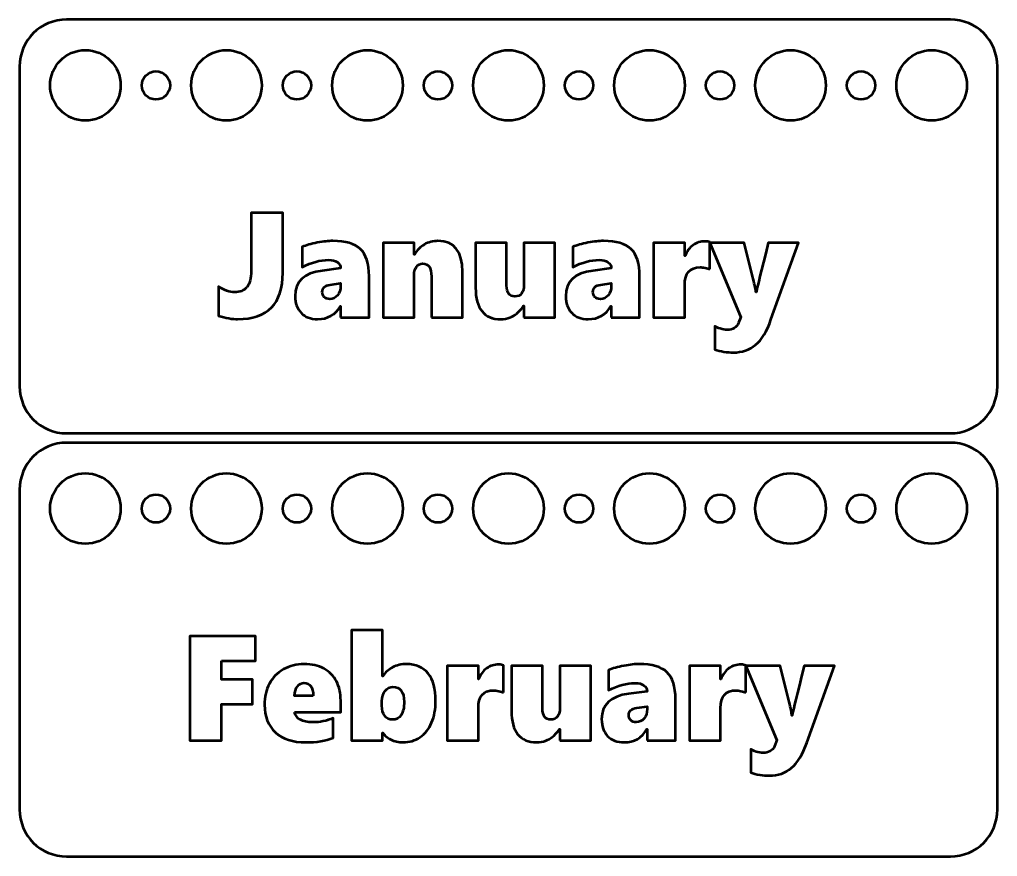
# Model space of a CAD drawing. Header units: centimetres. Extents: x -15.7 to 15.7, y -8.9 to 8.9.
# Drawn here: x -15.7 to -5.3, y 0.05 to 8.95 of the extents above; entities that cross this region are included whole.
import ezdxf

# ---------------------------------------------------------------- set-up
doc = ezdxf.new("R2010")
doc.units = ezdxf.units.CM
doc.header["$MEASUREMENT"] = 0
doc.layers.add('Layer 1', color=7, linetype='Continuous')

msp = doc.modelspace()

# ---------------------------------------------------------------- linework, layer by layer
at = {"layer": 'Layer 1', "lineweight": 53}
for centre, major_axis in [((-14.99999, 8.24999), (0, 0.37501)), ((-13.49999, 8.24999), (0, 0.37501)), ((-11.99999, 8.24999), (0, 0.37501)), ((-10.49999, 8.24999), (0, 0.37501)), ((-8.99999, 8.24999), (0, 0.37501)), ((-7.49999, 8.24999), (0, 0.37501)), ((-5.99999, 8.24999), (0, 0.37501)), ((-14.25, 8.25), (0, 0.15)), ((-12.75, 8.25), (0, 0.15)), ((-11.25, 8.25), (0, 0.15)), ((-9.75, 8.25), (0, 0.15)), ((-8.25, 8.25), (0, 0.15)), ((-6.75, 8.25), (0, 0.15)), ((-14.99999, 3.74999), (0, 0.37501)), ((-13.49999, 3.74999), (0, 0.37501)), ((-11.99999, 3.74999), (0, 0.37501)), ((-10.49999, 3.74999), (0, 0.37501)), ((-8.99999, 3.74999), (0, 0.37501)), ((-7.49999, 3.74999), (0, 0.37501)), ((-5.99999, 3.74999), (0, 0.37501)), ((-14.25, 3.75), (0, 0.15)), ((-12.75, 3.75), (0, 0.15)), ((-11.25, 3.75), (0, 0.15)), ((-9.75, 3.75), (0, 0.15)), ((-8.25, 3.75), (0, 0.15)), ((-6.75, 3.75), (0, 0.15))]:
    msp.add_ellipse(centre, major_axis=major_axis, ratio=1, dxfattribs=at)
for points in [[(-15.7, 5.05), (-15.7, 5.05), (-15.7, 8.45), (-15.7, 8.45), (-15.7, 8.45), (-15.7, 8.72614), (-15.47614, 8.95), (-15.2, 8.95), (-15.2, 8.95), (-15.2, 8.95), (-5.8, 8.95), (-5.8, 8.95), (-5.8, 8.95), (-5.52386, 8.95), (-5.3, 8.72614), (-5.3, 8.45), (-5.3, 8.45), (-5.3, 8.45), (-5.3, 5.05), (-5.3, 5.05), (-5.3, 5.05), (-5.3, 4.77386), (-5.52386, 4.55), (-5.8, 4.55), (-5.8, 4.55), (-5.8, 4.55), (-15.2, 4.55), (-15.2, 4.55), (-15.2, 4.55), (-15.47614, 4.55), (-15.7, 4.77386), (-15.7, 5.05)], [(-15.7, 0.55), (-15.7, 0.55), (-15.7, 3.95), (-15.7, 3.95), (-15.7, 3.95), (-15.7, 4.22614), (-15.47614, 4.45), (-15.2, 4.45), (-15.2, 4.45), (-15.2, 4.45), (-5.8, 4.45), (-5.8, 4.45), (-5.8, 4.45), (-5.52386, 4.45), (-5.3, 4.22614), (-5.3, 3.95), (-5.3, 3.95), (-5.3, 3.95), (-5.3, 0.55), (-5.3, 0.55), (-5.3, 0.55), (-5.3, 0.27386), (-5.52386, 0.05), (-5.8, 0.05), (-5.8, 0.05), (-5.8, 0.05), (-15.2, 0.05), (-15.2, 0.05), (-15.2, 0.05), (-15.47614, 0.05), (-15.7, 0.27386), (-15.7, 0.55)]]:
    msp.add_open_spline(points, degree=3, knots=[0, 0, 0, 0, 0.11111111, 0.11111111, 0.11111111, 0.11111111, 0.22222222, 0.22222222, 0.22222222, 0.22222222, 0.33333333, 0.33333333, 0.33333333, 0.33333333, 0.44444444, 0.44444444, 0.44444444, 0.44444444, 0.55555556, 0.55555556, 0.55555556, 0.55555556, 0.66666667, 0.66666667, 0.66666667, 0.66666667, 0.77777778, 0.77777778, 0.77777778, 0.77777778, 1, 1, 1, 1], dxfattribs=at)
at = {"layer": 'Layer 1', "color": 5, "lineweight": 53}
for points, knots in [([(-12.90137, 6.25709), (-12.90137, 5.92821), (-13.06118, 5.76364), (-13.38106, 5.76364), (-13.38106, 5.76364), (-13.40673, 5.76364), (-13.43795, 5.76681), (-13.47393, 5.7729), (-13.47393, 5.7729), (-13.51018, 5.77925), (-13.54669, 5.78851), (-13.584, 5.80068), (-13.584, 5.80068), (-13.584, 5.80068), (-13.584, 6.10972), (-13.584, 6.10972), (-13.584, 6.10972), (-13.55754, 6.09172), (-13.52817, 6.07717), (-13.49589, 6.06606), (-13.49589, 6.06606), (-13.46361, 6.05495), (-13.43689, 6.04939), (-13.41572, 6.04939), (-13.41572, 6.04939), (-13.35566, 6.04939), (-13.31069, 6.06791), (-13.28105, 6.10469), (-13.28105, 6.10469), (-13.25115, 6.14173), (-13.23634, 6.19888), (-13.23634, 6.2764), (-13.23634, 6.2764), (-13.23634, 6.2764), (-13.23634, 6.89394), (-13.23634, 6.89394), (-13.23634, 6.89394), (-13.23634, 6.89394), (-12.90137, 6.89394), (-12.90137, 6.89394), (-12.90137, 6.89394), (-12.90137, 6.89394), (-12.90137, 6.25709), (-12.90137, 6.25709)], [0, 0, 0, 0, 0.08333333, 0.08333333, 0.08333333, 0.08333333, 0.16666667, 0.16666667, 0.16666667, 0.16666667, 0.25, 0.25, 0.25, 0.25, 0.33333333, 0.33333333, 0.33333333, 0.33333333, 0.41666667, 0.41666667, 0.41666667, 0.41666667, 0.5, 0.5, 0.5, 0.5, 0.58333333, 0.58333333, 0.58333333, 0.58333333, 0.66666667, 0.66666667, 0.66666667, 0.66666667, 0.75, 0.75, 0.75, 0.75, 0.83333333, 0.83333333, 0.83333333, 0.83333333, 1, 1, 1, 1]), ([(-12.28516, 5.78269), (-12.28516, 5.78269), (-12.28516, 5.90334), (-12.28516, 5.90334), (-12.28516, 5.90334), (-12.28516, 5.90334), (-12.28833, 5.90334), (-12.28833, 5.90334), (-12.28833, 5.90334), (-12.34098, 5.81021), (-12.42142, 5.76364), (-12.5299, 5.76364), (-12.5299, 5.76364), (-12.60477, 5.76364), (-12.66351, 5.78587), (-12.70584, 5.83032), (-12.70584, 5.83032), (-12.74818, 5.87477), (-12.76934, 5.93403), (-12.76934, 6.00838), (-12.76934, 6.00838), (-12.76934, 6.16422), (-12.67357, 6.25471), (-12.48201, 6.27931), (-12.48201, 6.27931), (-12.48201, 6.27931), (-12.28516, 6.30498), (-12.28516, 6.30498), (-12.28516, 6.30498), (-12.28516, 6.33091), (-12.2968, 6.35234), (-12.32008, 6.36901), (-12.32008, 6.36901), (-12.3431, 6.38568), (-12.37432, 6.39388), (-12.41374, 6.39388), (-12.41374, 6.39388), (-12.50238, 6.39388), (-12.59604, 6.36848), (-12.69473, 6.31768), (-12.69473, 6.31768), (-12.69473, 6.31768), (-12.69473, 6.53199), (-12.69473, 6.53199), (-12.69473, 6.53199), (-12.65187, 6.55051), (-12.59816, 6.56586), (-12.5336, 6.57776), (-12.5336, 6.57776), (-12.46904, 6.58967), (-12.41374, 6.59549), (-12.36771, 6.59549), (-12.36771, 6.59549), (-12.23303, 6.59549), (-12.13514, 6.56665), (-12.07455, 6.50897), (-12.07455, 6.50897), (-12.01396, 6.45156), (-11.98353, 6.35525), (-11.98353, 6.22058), (-11.98353, 6.22058), (-11.98353, 6.22058), (-11.98353, 5.78269), (-11.98353, 5.78269), (-11.98353, 5.78269), (-11.98353, 5.78269), (-12.28516, 5.78269), (-12.28516, 5.78269)], [0, 0, 0, 0, 0.05555556, 0.05555556, 0.05555556, 0.05555556, 0.11111111, 0.11111111, 0.11111111, 0.11111111, 0.16666667, 0.16666667, 0.16666667, 0.16666667, 0.22222222, 0.22222222, 0.22222222, 0.22222222, 0.27777778, 0.27777778, 0.27777778, 0.27777778, 0.33333333, 0.33333333, 0.33333333, 0.33333333, 0.38888889, 0.38888889, 0.38888889, 0.38888889, 0.44444444, 0.44444444, 0.44444444, 0.44444444, 0.5, 0.5, 0.5, 0.5, 0.55555556, 0.55555556, 0.55555556, 0.55555556, 0.61111111, 0.61111111, 0.61111111, 0.61111111, 0.66666667, 0.66666667, 0.66666667, 0.66666667, 0.72222222, 0.72222222, 0.72222222, 0.72222222, 0.77777778, 0.77777778, 0.77777778, 0.77777778, 0.83333333, 0.83333333, 0.83333333, 0.83333333, 0.88888889, 0.88888889, 0.88888889, 0.88888889, 1, 1, 1, 1]), ([(-11.31995, 5.78269), (-11.31995, 5.78269), (-11.31995, 6.21608), (-11.31995, 6.21608), (-11.31995, 6.21608), (-11.31995, 6.26529), (-11.32736, 6.30048), (-11.34192, 6.32191), (-11.34192, 6.32191), (-11.35673, 6.34334), (-11.38054, 6.35419), (-11.41362, 6.35419), (-11.41362, 6.35419), (-11.44193, 6.35419), (-11.46415, 6.34308), (-11.48003, 6.32085), (-11.48003, 6.32085), (-11.49617, 6.29863), (-11.5041, 6.27005), (-11.5041, 6.23566), (-11.5041, 6.23566), (-11.5041, 6.23566), (-11.5041, 5.78269), (-11.5041, 5.78269), (-11.5041, 5.78269), (-11.5041, 5.78269), (-11.8343, 5.78269), (-11.8343, 5.78269), (-11.8343, 5.78269), (-11.8343, 5.78269), (-11.8343, 6.57644), (-11.8343, 6.57644), (-11.8343, 6.57644), (-11.8343, 6.57644), (-11.5041, 6.57644), (-11.5041, 6.57644), (-11.5041, 6.57644), (-11.5041, 6.57644), (-11.5041, 6.45262), (-11.5041, 6.45262), (-11.5041, 6.45262), (-11.5041, 6.45262), (-11.50093, 6.45262), (-11.50093, 6.45262), (-11.50093, 6.45262), (-11.47474, 6.49786), (-11.43928, 6.53305), (-11.39483, 6.55792), (-11.39483, 6.55792), (-11.35038, 6.58305), (-11.30223, 6.59549), (-11.2501, 6.59549), (-11.2501, 6.59549), (-11.07654, 6.59549), (-10.98975, 6.48595), (-10.98975, 6.26688), (-10.98975, 6.26688), (-10.98975, 6.26688), (-10.98975, 5.78269), (-10.98975, 5.78269), (-10.98975, 5.78269), (-10.98975, 5.78269), (-11.31995, 5.78269), (-11.31995, 5.78269)], [0, 0, 0, 0, 0.05882353, 0.05882353, 0.05882353, 0.05882353, 0.11764706, 0.11764706, 0.11764706, 0.11764706, 0.17647059, 0.17647059, 0.17647059, 0.17647059, 0.23529412, 0.23529412, 0.23529412, 0.23529412, 0.29411765, 0.29411765, 0.29411765, 0.29411765, 0.35294118, 0.35294118, 0.35294118, 0.35294118, 0.41176471, 0.41176471, 0.41176471, 0.41176471, 0.47058824, 0.47058824, 0.47058824, 0.47058824, 0.52941176, 0.52941176, 0.52941176, 0.52941176, 0.58823529, 0.58823529, 0.58823529, 0.58823529, 0.64705882, 0.64705882, 0.64705882, 0.64705882, 0.70588235, 0.70588235, 0.70588235, 0.70588235, 0.76470588, 0.76470588, 0.76470588, 0.76470588, 0.82352941, 0.82352941, 0.82352941, 0.82352941, 0.88235294, 0.88235294, 0.88235294, 0.88235294, 1, 1, 1, 1]), ([(-10.3357, 5.78269), (-10.3357, 5.78269), (-10.3357, 5.90493), (-10.3357, 5.90493), (-10.3357, 5.90493), (-10.3357, 5.90493), (-10.33887, 5.90493), (-10.33887, 5.90493), (-10.33887, 5.90493), (-10.36613, 5.86736), (-10.39073, 5.83984), (-10.41269, 5.82238), (-10.41269, 5.82238), (-10.43465, 5.80492), (-10.45952, 5.79063), (-10.48704, 5.77978), (-10.48704, 5.77978), (-10.51482, 5.76893), (-10.54684, 5.76364), (-10.58361, 5.76364), (-10.58361, 5.76364), (-10.6704, 5.76364), (-10.73654, 5.79169), (-10.78179, 5.84804), (-10.78179, 5.84804), (-10.8273, 5.9044), (-10.85005, 5.98748), (-10.85005, 6.09754), (-10.85005, 6.09754), (-10.85005, 6.09754), (-10.85005, 6.57644), (-10.85005, 6.57644), (-10.85005, 6.57644), (-10.85005, 6.57644), (-10.51985, 6.57644), (-10.51985, 6.57644), (-10.51985, 6.57644), (-10.51985, 6.57644), (-10.51985, 6.12215), (-10.51985, 6.12215), (-10.51985, 6.12215), (-10.51985, 6.0441), (-10.49075, 6.00494), (-10.43254, 6.00494), (-10.43254, 6.00494), (-10.40052, 6.00494), (-10.37645, 6.01552), (-10.36004, 6.03669), (-10.36004, 6.03669), (-10.3439, 6.05786), (-10.3357, 6.08802), (-10.3357, 6.12665), (-10.3357, 6.12665), (-10.3357, 6.12665), (-10.3357, 6.57644), (-10.3357, 6.57644), (-10.3357, 6.57644), (-10.3357, 6.57644), (-10.0055, 6.57644), (-10.0055, 6.57644), (-10.0055, 6.57644), (-10.0055, 6.57644), (-10.0055, 5.78269), (-10.0055, 5.78269), (-10.0055, 5.78269), (-10.0055, 5.78269), (-10.3357, 5.78269), (-10.3357, 5.78269)], [0, 0, 0, 0, 0.05555556, 0.05555556, 0.05555556, 0.05555556, 0.11111111, 0.11111111, 0.11111111, 0.11111111, 0.16666667, 0.16666667, 0.16666667, 0.16666667, 0.22222222, 0.22222222, 0.22222222, 0.22222222, 0.27777778, 0.27777778, 0.27777778, 0.27777778, 0.33333333, 0.33333333, 0.33333333, 0.33333333, 0.38888889, 0.38888889, 0.38888889, 0.38888889, 0.44444444, 0.44444444, 0.44444444, 0.44444444, 0.5, 0.5, 0.5, 0.5, 0.55555556, 0.55555556, 0.55555556, 0.55555556, 0.61111111, 0.61111111, 0.61111111, 0.61111111, 0.66666667, 0.66666667, 0.66666667, 0.66666667, 0.72222222, 0.72222222, 0.72222222, 0.72222222, 0.77777778, 0.77777778, 0.77777778, 0.77777778, 0.83333333, 0.83333333, 0.83333333, 0.83333333, 0.88888889, 0.88888889, 0.88888889, 0.88888889, 1, 1, 1, 1]), ([(-9.40701, 5.78269), (-9.40701, 5.78269), (-9.40701, 5.90334), (-9.40701, 5.90334), (-9.40701, 5.90334), (-9.40701, 5.90334), (-9.41018, 5.90334), (-9.41018, 5.90334), (-9.41018, 5.90334), (-9.46283, 5.81021), (-9.54327, 5.76364), (-9.65175, 5.76364), (-9.65175, 5.76364), (-9.72662, 5.76364), (-9.78536, 5.78587), (-9.82769, 5.83032), (-9.82769, 5.83032), (-9.87003, 5.87477), (-9.89119, 5.93403), (-9.89119, 6.00838), (-9.89119, 6.00838), (-9.89119, 6.16422), (-9.79542, 6.25471), (-9.60386, 6.27931), (-9.60386, 6.27931), (-9.60386, 6.27931), (-9.40701, 6.30498), (-9.40701, 6.30498), (-9.40701, 6.30498), (-9.40701, 6.33091), (-9.41865, 6.35234), (-9.44193, 6.36901), (-9.44193, 6.36901), (-9.46495, 6.38568), (-9.49617, 6.39388), (-9.53559, 6.39388), (-9.53559, 6.39388), (-9.62423, 6.39388), (-9.71789, 6.36848), (-9.81658, 6.31768), (-9.81658, 6.31768), (-9.81658, 6.31768), (-9.81658, 6.53199), (-9.81658, 6.53199), (-9.81658, 6.53199), (-9.77372, 6.55051), (-9.72001, 6.56586), (-9.65545, 6.57776), (-9.65545, 6.57776), (-9.59089, 6.58967), (-9.53559, 6.59549), (-9.48956, 6.59549), (-9.48956, 6.59549), (-9.35488, 6.59549), (-9.25699, 6.56665), (-9.1964, 6.50897), (-9.1964, 6.50897), (-9.13581, 6.45156), (-9.10538, 6.35525), (-9.10538, 6.22058), (-9.10538, 6.22058), (-9.10538, 6.22058), (-9.10538, 5.78269), (-9.10538, 5.78269), (-9.10538, 5.78269), (-9.10538, 5.78269), (-9.40701, 5.78269), (-9.40701, 5.78269)], [0, 0, 0, 0, 0.05555556, 0.05555556, 0.05555556, 0.05555556, 0.11111111, 0.11111111, 0.11111111, 0.11111111, 0.16666667, 0.16666667, 0.16666667, 0.16666667, 0.22222222, 0.22222222, 0.22222222, 0.22222222, 0.27777778, 0.27777778, 0.27777778, 0.27777778, 0.33333333, 0.33333333, 0.33333333, 0.33333333, 0.38888889, 0.38888889, 0.38888889, 0.38888889, 0.44444444, 0.44444444, 0.44444444, 0.44444444, 0.5, 0.5, 0.5, 0.5, 0.55555556, 0.55555556, 0.55555556, 0.55555556, 0.61111111, 0.61111111, 0.61111111, 0.61111111, 0.66666667, 0.66666667, 0.66666667, 0.66666667, 0.72222222, 0.72222222, 0.72222222, 0.72222222, 0.77777778, 0.77777778, 0.77777778, 0.77777778, 0.83333333, 0.83333333, 0.83333333, 0.83333333, 0.88888889, 0.88888889, 0.88888889, 0.88888889, 1, 1, 1, 1]), ([(-8.35925, 6.29387), (-8.37169, 6.29942), (-8.38836, 6.30471), (-8.40953, 6.30921), (-8.40953, 6.30921), (-8.43096, 6.31371), (-8.44842, 6.31609), (-8.46244, 6.31609), (-8.46244, 6.31609), (-8.57145, 6.31609), (-8.62595, 6.25312), (-8.62595, 6.12691), (-8.62595, 6.12691), (-8.62595, 6.12691), (-8.62595, 5.78269), (-8.62595, 5.78269), (-8.62595, 5.78269), (-8.62595, 5.78269), (-8.95615, 5.78269), (-8.95615, 5.78269), (-8.95615, 5.78269), (-8.95615, 5.78269), (-8.95615, 6.57644), (-8.95615, 6.57644), (-8.95615, 6.57644), (-8.95615, 6.57644), (-8.62595, 6.57644), (-8.62595, 6.57644), (-8.62595, 6.57644), (-8.62595, 6.57644), (-8.62595, 6.43674), (-8.62595, 6.43674), (-8.62595, 6.43674), (-8.62595, 6.43674), (-8.62278, 6.43674), (-8.62278, 6.43674), (-8.62278, 6.43674), (-8.60267, 6.48701), (-8.5741, 6.52538), (-8.53679, 6.55157), (-8.53679, 6.55157), (-8.49948, 6.57776), (-8.45609, 6.59073), (-8.40662, 6.59073), (-8.40662, 6.59073), (-8.38836, 6.59073), (-8.37275, 6.58755), (-8.35925, 6.58147), (-8.35925, 6.58147), (-8.35925, 6.58147), (-8.35925, 6.29387), (-8.35925, 6.29387)], [0, 0, 0, 0, 0.07142857, 0.07142857, 0.07142857, 0.07142857, 0.14285714, 0.14285714, 0.14285714, 0.14285714, 0.21428571, 0.21428571, 0.21428571, 0.21428571, 0.28571429, 0.28571429, 0.28571429, 0.28571429, 0.35714286, 0.35714286, 0.35714286, 0.35714286, 0.42857143, 0.42857143, 0.42857143, 0.42857143, 0.5, 0.5, 0.5, 0.5, 0.57142857, 0.57142857, 0.57142857, 0.57142857, 0.64285714, 0.64285714, 0.64285714, 0.64285714, 0.71428571, 0.71428571, 0.71428571, 0.71428571, 0.78571429, 0.78571429, 0.78571429, 0.78571429, 0.85714286, 0.85714286, 0.85714286, 0.85714286, 1, 1, 1, 1]), ([(-8.11002, 5.40963), (-8.14097, 5.40963), (-8.17431, 5.41227), (-8.21003, 5.41783), (-8.21003, 5.41783), (-8.24548, 5.42312), (-8.2775, 5.43106), (-8.30528, 5.44138), (-8.30528, 5.44138), (-8.30528, 5.44138), (-8.30528, 5.69061), (-8.30528, 5.69061), (-8.30528, 5.69061), (-8.29232, 5.68083), (-8.27327, 5.67156), (-8.2476, 5.66336), (-8.2476, 5.66336), (-8.2222, 5.65516), (-8.19786, 5.65093), (-8.17537, 5.65093), (-8.17537, 5.65093), (-8.11399, 5.65093), (-8.07324, 5.67527), (-8.05313, 5.72369), (-8.05313, 5.72369), (-8.05313, 5.72369), (-8.02747, 5.78587), (-8.02747, 5.78587), (-8.02747, 5.78587), (-8.02747, 5.78587), (-8.35926, 6.57644), (-8.35926, 6.57644), (-8.35926, 6.57644), (-8.35926, 6.57644), (-7.99413, 6.57644), (-7.99413, 6.57644), (-7.99413, 6.57644), (-7.99413, 6.57644), (-7.89782, 6.19359), (-7.89782, 6.19359), (-7.89782, 6.19359), (-7.8793, 6.12215), (-7.86925, 6.07426), (-7.86766, 6.04939), (-7.86766, 6.04939), (-7.86766, 6.04939), (-7.86448, 6.04939), (-7.86448, 6.04939), (-7.86448, 6.04939), (-7.8629, 6.06077), (-7.86078, 6.07347), (-7.85787, 6.08749), (-7.85787, 6.08749), (-7.85496, 6.10125), (-7.81474, 6.26423), (-7.73722, 6.57644), (-7.73722, 6.57644), (-7.73722, 6.57644), (-7.41628, 6.57644), (-7.41628, 6.57644), (-7.41628, 6.57644), (-7.41628, 6.57644), (-7.70838, 5.75994), (-7.70838, 5.75994), (-7.70838, 5.75994), (-7.7523, 5.63505), (-7.8068, 5.54536), (-7.87163, 5.49112), (-7.87163, 5.49112), (-7.93645, 5.43688), (-8.01583, 5.40963), (-8.11002, 5.40963)], [0, 0, 0, 0, 0.05263158, 0.05263158, 0.05263158, 0.05263158, 0.10526316, 0.10526316, 0.10526316, 0.10526316, 0.15789474, 0.15789474, 0.15789474, 0.15789474, 0.21052632, 0.21052632, 0.21052632, 0.21052632, 0.26315789, 0.26315789, 0.26315789, 0.26315789, 0.31578947, 0.31578947, 0.31578947, 0.31578947, 0.36842105, 0.36842105, 0.36842105, 0.36842105, 0.42105263, 0.42105263, 0.42105263, 0.42105263, 0.47368421, 0.47368421, 0.47368421, 0.47368421, 0.52631579, 0.52631579, 0.52631579, 0.52631579, 0.57894737, 0.57894737, 0.57894737, 0.57894737, 0.63157895, 0.63157895, 0.63157895, 0.63157895, 0.68421053, 0.68421053, 0.68421053, 0.68421053, 0.73684211, 0.73684211, 0.73684211, 0.73684211, 0.78947368, 0.78947368, 0.78947368, 0.78947368, 0.84210526, 0.84210526, 0.84210526, 0.84210526, 0.89473684, 0.89473684, 0.89473684, 0.89473684, 1, 1, 1, 1]), ([(-12.48042, 6.0523), (-12.48042, 6.0306), (-12.47354, 6.01288), (-12.45978, 5.99885), (-12.45978, 5.99885), (-12.44629, 5.98483), (-12.42671, 5.97795), (-12.40131, 5.97795), (-12.40131, 5.97795), (-12.36665, 5.97795), (-12.33887, 5.99092), (-12.31744, 6.01685), (-12.31744, 6.01685), (-12.29601, 6.04251), (-12.28516, 6.07558), (-12.28516, 6.11607), (-12.28516, 6.11607), (-12.28516, 6.11607), (-12.28516, 6.14623), (-12.28516, 6.14623), (-12.28516, 6.14623), (-12.28516, 6.14623), (-12.39681, 6.13062), (-12.39681, 6.13062), (-12.39681, 6.13062), (-12.45264, 6.12136), (-12.48042, 6.09543), (-12.48042, 6.0523)], [0, 0, 0, 0, 0.125, 0.125, 0.125, 0.125, 0.25, 0.25, 0.25, 0.25, 0.375, 0.375, 0.375, 0.375, 0.5, 0.5, 0.5, 0.5, 0.625, 0.625, 0.625, 0.625, 0.75, 0.75, 0.75, 0.75, 1, 1, 1, 1]), ([(-9.60227, 6.0523), (-9.60227, 6.0306), (-9.59539, 6.01288), (-9.58163, 5.99885), (-9.58163, 5.99885), (-9.56814, 5.98483), (-9.54856, 5.97795), (-9.52316, 5.97795), (-9.52316, 5.97795), (-9.4885, 5.97795), (-9.46072, 5.99092), (-9.43929, 6.01685), (-9.43929, 6.01685), (-9.41786, 6.04251), (-9.40701, 6.07558), (-9.40701, 6.11607), (-9.40701, 6.11607), (-9.40701, 6.11607), (-9.40701, 6.14623), (-9.40701, 6.14623), (-9.40701, 6.14623), (-9.40701, 6.14623), (-9.51866, 6.13062), (-9.51866, 6.13062), (-9.51866, 6.13062), (-9.57449, 6.12136), (-9.60227, 6.09543), (-9.60227, 6.0523)], [0, 0, 0, 0, 0.125, 0.125, 0.125, 0.125, 0.25, 0.25, 0.25, 0.25, 0.375, 0.375, 0.375, 0.375, 0.5, 0.5, 0.5, 0.5, 0.625, 0.625, 0.625, 0.625, 0.75, 0.75, 0.75, 0.75, 1, 1, 1, 1]), ([(-13.55304, 2.132), (-13.55304, 2.132), (-13.55304, 1.93198), (-13.55304, 1.93198), (-13.55304, 1.93198), (-13.55304, 1.93198), (-13.22284, 1.93198), (-13.22284, 1.93198), (-13.22284, 1.93198), (-13.22284, 1.93198), (-13.22284, 1.67004), (-13.22284, 1.67004), (-13.22284, 1.67004), (-13.22284, 1.67004), (-13.55304, 1.67004), (-13.55304, 1.67004), (-13.55304, 1.67004), (-13.55304, 1.67004), (-13.55304, 1.28269), (-13.55304, 1.28269), (-13.55304, 1.28269), (-13.55304, 1.28269), (-13.888, 1.28269), (-13.888, 1.28269), (-13.888, 1.28269), (-13.888, 1.28269), (-13.888, 2.39394), (-13.888, 2.39394), (-13.888, 2.39394), (-13.888, 2.39394), (-13.19109, 2.39394), (-13.19109, 2.39394), (-13.19109, 2.39394), (-13.19109, 2.39394), (-13.19109, 2.132), (-13.19109, 2.132), (-13.19109, 2.132), (-13.19109, 2.132), (-13.55304, 2.132), (-13.55304, 2.132)], [0, 0, 0, 0, 0.09090909, 0.09090909, 0.09090909, 0.09090909, 0.18181818, 0.18181818, 0.18181818, 0.18181818, 0.27272727, 0.27272727, 0.27272727, 0.27272727, 0.36363636, 0.36363636, 0.36363636, 0.36363636, 0.45454545, 0.45454545, 0.45454545, 0.45454545, 0.54545455, 0.54545455, 0.54545455, 0.54545455, 0.63636364, 0.63636364, 0.63636364, 0.63636364, 0.72727273, 0.72727273, 0.72727273, 0.72727273, 0.81818182, 0.81818182, 0.81818182, 0.81818182, 1, 1, 1, 1]), ([(-11.27497, 1.70364), (-11.27497, 1.61686), (-11.28926, 1.54013), (-11.3181, 1.47319), (-11.3181, 1.47319), (-11.34668, 1.40625), (-11.38742, 1.35466), (-11.44007, 1.31814), (-11.44007, 1.31814), (-11.49273, 1.2819), (-11.55252, 1.26364), (-11.6192, 1.26364), (-11.6192, 1.26364), (-11.67026, 1.26364), (-11.71418, 1.27316), (-11.7507, 1.29195), (-11.7507, 1.29195), (-11.78694, 1.31074), (-11.81578, 1.33534), (-11.83695, 1.36524), (-11.83695, 1.36524), (-11.83695, 1.36524), (-11.84012, 1.36524), (-11.84012, 1.36524), (-11.84012, 1.36524), (-11.84012, 1.36524), (-11.84012, 1.28269), (-11.84012, 1.28269), (-11.84012, 1.28269), (-11.84012, 1.28269), (-12.17032, 1.28269), (-12.17032, 1.28269), (-12.17032, 1.28269), (-12.17032, 1.28269), (-12.17032, 2.45744), (-12.17032, 2.45744), (-12.17032, 2.45744), (-12.17032, 2.45744), (-11.84012, 2.45744), (-11.84012, 2.45744), (-11.84012, 2.45744), (-11.84012, 2.45744), (-11.84012, 1.96849), (-11.84012, 1.96849), (-11.84012, 1.96849), (-11.84012, 1.96849), (-11.83695, 1.96849), (-11.83695, 1.96849), (-11.83695, 1.96849), (-11.81129, 2.00765), (-11.7761, 2.0386), (-11.73191, 2.06136), (-11.73191, 2.06136), (-11.68772, 2.08411), (-11.63904, 2.09549), (-11.58586, 2.09549), (-11.58586, 2.09549), (-11.48558, 2.09549), (-11.40859, 2.06215), (-11.35514, 1.99548), (-11.35514, 1.99548), (-11.3017, 1.92907), (-11.27497, 1.8317), (-11.27497, 1.70364)], [0, 0, 0, 0, 0.05882353, 0.05882353, 0.05882353, 0.05882353, 0.11764706, 0.11764706, 0.11764706, 0.11764706, 0.17647059, 0.17647059, 0.17647059, 0.17647059, 0.23529412, 0.23529412, 0.23529412, 0.23529412, 0.29411765, 0.29411765, 0.29411765, 0.29411765, 0.35294118, 0.35294118, 0.35294118, 0.35294118, 0.41176471, 0.41176471, 0.41176471, 0.41176471, 0.47058824, 0.47058824, 0.47058824, 0.47058824, 0.52941176, 0.52941176, 0.52941176, 0.52941176, 0.58823529, 0.58823529, 0.58823529, 0.58823529, 0.64705882, 0.64705882, 0.64705882, 0.64705882, 0.70588235, 0.70588235, 0.70588235, 0.70588235, 0.76470588, 0.76470588, 0.76470588, 0.76470588, 0.82352941, 0.82352941, 0.82352941, 0.82352941, 0.88235294, 0.88235294, 0.88235294, 0.88235294, 1, 1, 1, 1]), ([(-12.77516, 1.5859), (-12.76934, 1.55177), (-12.74976, 1.52505), (-12.71616, 1.50547), (-12.71616, 1.50547), (-12.68256, 1.48615), (-12.63811, 1.47637), (-12.58281, 1.47637), (-12.58281, 1.47637), (-12.50582, 1.47637), (-12.43279, 1.49118), (-12.364, 1.52082), (-12.364, 1.52082), (-12.364, 1.52082), (-12.364, 1.31179), (-12.364, 1.31179), (-12.364, 1.31179), (-12.44417, 1.27978), (-12.54127, 1.26364), (-12.65557, 1.26364), (-12.65557, 1.26364), (-12.79395, 1.26364), (-12.90163, 1.29909), (-12.97863, 1.36974), (-12.97863, 1.36974), (-13.05562, 1.44038), (-13.09425, 1.53775), (-13.09425, 1.66184), (-13.09425, 1.66184), (-13.09425, 1.74703), (-13.07732, 1.82218), (-13.04345, 1.88726), (-13.04345, 1.88726), (-13.00958, 1.95209), (-12.95958, 2.00315), (-12.89317, 2.04019), (-12.89317, 2.04019), (-12.82676, 2.07697), (-12.75373, 2.09549), (-12.67356, 2.09549), (-12.67356, 2.09549), (-12.59154, 2.09549), (-12.52116, 2.07962), (-12.46269, 2.0476), (-12.46269, 2.0476), (-12.40448, 2.01559), (-12.36003, 1.97061), (-12.32987, 1.91266), (-12.32987, 1.91266), (-12.29971, 1.85498), (-12.28462, 1.78725), (-12.28462, 1.70973), (-12.28462, 1.70973), (-12.28462, 1.70973), (-12.28462, 1.5859), (-12.28462, 1.5859), (-12.28462, 1.5859), (-12.28462, 1.5859), (-12.77516, 1.5859), (-12.77516, 1.5859)], [0, 0, 0, 0, 0.0625, 0.0625, 0.0625, 0.0625, 0.125, 0.125, 0.125, 0.125, 0.1875, 0.1875, 0.1875, 0.1875, 0.25, 0.25, 0.25, 0.25, 0.3125, 0.3125, 0.3125, 0.3125, 0.375, 0.375, 0.375, 0.375, 0.4375, 0.4375, 0.4375, 0.4375, 0.5, 0.5, 0.5, 0.5, 0.5625, 0.5625, 0.5625, 0.5625, 0.625, 0.625, 0.625, 0.625, 0.6875, 0.6875, 0.6875, 0.6875, 0.75, 0.75, 0.75, 0.75, 0.8125, 0.8125, 0.8125, 0.8125, 0.875, 0.875, 0.875, 0.875, 1, 1, 1, 1]), ([(-10.55398, 1.79387), (-10.56642, 1.79942), (-10.58309, 1.80471), (-10.60426, 1.80921), (-10.60426, 1.80921), (-10.62569, 1.81371), (-10.64315, 1.81609), (-10.65717, 1.81609), (-10.65717, 1.81609), (-10.76618, 1.81609), (-10.82068, 1.75312), (-10.82068, 1.62691), (-10.82068, 1.62691), (-10.82068, 1.62691), (-10.82068, 1.28269), (-10.82068, 1.28269), (-10.82068, 1.28269), (-10.82068, 1.28269), (-11.15088, 1.28269), (-11.15088, 1.28269), (-11.15088, 1.28269), (-11.15088, 1.28269), (-11.15088, 2.07644), (-11.15088, 2.07644), (-11.15088, 2.07644), (-11.15088, 2.07644), (-10.82068, 2.07644), (-10.82068, 2.07644), (-10.82068, 2.07644), (-10.82068, 2.07644), (-10.82068, 1.93674), (-10.82068, 1.93674), (-10.82068, 1.93674), (-10.82068, 1.93674), (-10.81751, 1.93674), (-10.81751, 1.93674), (-10.81751, 1.93674), (-10.7974, 1.98701), (-10.76883, 2.02538), (-10.73152, 2.05157), (-10.73152, 2.05157), (-10.69421, 2.07776), (-10.65082, 2.09073), (-10.60135, 2.09073), (-10.60135, 2.09073), (-10.58309, 2.09073), (-10.56748, 2.08755), (-10.55398, 2.08147), (-10.55398, 2.08147), (-10.55398, 2.08147), (-10.55398, 1.79387), (-10.55398, 1.79387)], [0, 0, 0, 0, 0.07142857, 0.07142857, 0.07142857, 0.07142857, 0.14285714, 0.14285714, 0.14285714, 0.14285714, 0.21428571, 0.21428571, 0.21428571, 0.21428571, 0.28571429, 0.28571429, 0.28571429, 0.28571429, 0.35714286, 0.35714286, 0.35714286, 0.35714286, 0.42857143, 0.42857143, 0.42857143, 0.42857143, 0.5, 0.5, 0.5, 0.5, 0.57142857, 0.57142857, 0.57142857, 0.57142857, 0.64285714, 0.64285714, 0.64285714, 0.64285714, 0.71428571, 0.71428571, 0.71428571, 0.71428571, 0.78571429, 0.78571429, 0.78571429, 0.78571429, 0.85714286, 0.85714286, 0.85714286, 0.85714286, 1, 1, 1, 1]), ([(-9.02522, 1.28269), (-9.02522, 1.28269), (-9.02522, 1.40334), (-9.02522, 1.40334), (-9.02522, 1.40334), (-9.02522, 1.40334), (-9.02839, 1.40334), (-9.02839, 1.40334), (-9.02839, 1.40334), (-9.08104, 1.31021), (-9.16148, 1.26364), (-9.26996, 1.26364), (-9.26996, 1.26364), (-9.34483, 1.26364), (-9.40357, 1.28587), (-9.4459, 1.33032), (-9.4459, 1.33032), (-9.48824, 1.37477), (-9.5094, 1.43403), (-9.5094, 1.50838), (-9.5094, 1.50838), (-9.5094, 1.66422), (-9.41363, 1.75471), (-9.22207, 1.77931), (-9.22207, 1.77931), (-9.22207, 1.77931), (-9.02522, 1.80498), (-9.02522, 1.80498), (-9.02522, 1.80498), (-9.02522, 1.83091), (-9.03686, 1.85234), (-9.06014, 1.86901), (-9.06014, 1.86901), (-9.08316, 1.88568), (-9.11438, 1.89388), (-9.1538, 1.89388), (-9.1538, 1.89388), (-9.24244, 1.89388), (-9.3361, 1.86848), (-9.43479, 1.81768), (-9.43479, 1.81768), (-9.43479, 1.81768), (-9.43479, 2.03199), (-9.43479, 2.03199), (-9.43479, 2.03199), (-9.39193, 2.05051), (-9.33822, 2.06586), (-9.27366, 2.07776), (-9.27366, 2.07776), (-9.2091, 2.08967), (-9.1538, 2.09549), (-9.10777, 2.09549), (-9.10777, 2.09549), (-8.97309, 2.09549), (-8.8752, 2.06665), (-8.81461, 2.00897), (-8.81461, 2.00897), (-8.75402, 1.95156), (-8.72359, 1.85525), (-8.72359, 1.72058), (-8.72359, 1.72058), (-8.72359, 1.72058), (-8.72359, 1.28269), (-8.72359, 1.28269), (-8.72359, 1.28269), (-8.72359, 1.28269), (-9.02522, 1.28269), (-9.02522, 1.28269)], [0, 0, 0, 0, 0.05555556, 0.05555556, 0.05555556, 0.05555556, 0.11111111, 0.11111111, 0.11111111, 0.11111111, 0.16666667, 0.16666667, 0.16666667, 0.16666667, 0.22222222, 0.22222222, 0.22222222, 0.22222222, 0.27777778, 0.27777778, 0.27777778, 0.27777778, 0.33333333, 0.33333333, 0.33333333, 0.33333333, 0.38888889, 0.38888889, 0.38888889, 0.38888889, 0.44444444, 0.44444444, 0.44444444, 0.44444444, 0.5, 0.5, 0.5, 0.5, 0.55555556, 0.55555556, 0.55555556, 0.55555556, 0.61111111, 0.61111111, 0.61111111, 0.61111111, 0.66666667, 0.66666667, 0.66666667, 0.66666667, 0.72222222, 0.72222222, 0.72222222, 0.72222222, 0.77777778, 0.77777778, 0.77777778, 0.77777778, 0.83333333, 0.83333333, 0.83333333, 0.83333333, 0.88888889, 0.88888889, 0.88888889, 0.88888889, 1, 1, 1, 1]), ([(-7.97746, 1.79387), (-7.9899, 1.79942), (-8.00657, 1.80471), (-8.02774, 1.80921), (-8.02774, 1.80921), (-8.04917, 1.81371), (-8.06663, 1.81609), (-8.08065, 1.81609), (-8.08065, 1.81609), (-8.18966, 1.81609), (-8.24416, 1.75312), (-8.24416, 1.62691), (-8.24416, 1.62691), (-8.24416, 1.62691), (-8.24416, 1.28269), (-8.24416, 1.28269), (-8.24416, 1.28269), (-8.24416, 1.28269), (-8.57436, 1.28269), (-8.57436, 1.28269), (-8.57436, 1.28269), (-8.57436, 1.28269), (-8.57436, 2.07644), (-8.57436, 2.07644), (-8.57436, 2.07644), (-8.57436, 2.07644), (-8.24416, 2.07644), (-8.24416, 2.07644), (-8.24416, 2.07644), (-8.24416, 2.07644), (-8.24416, 1.93674), (-8.24416, 1.93674), (-8.24416, 1.93674), (-8.24416, 1.93674), (-8.24099, 1.93674), (-8.24099, 1.93674), (-8.24099, 1.93674), (-8.22088, 1.98701), (-8.19231, 2.02538), (-8.155, 2.05157), (-8.155, 2.05157), (-8.11769, 2.07776), (-8.0743, 2.09073), (-8.02483, 2.09073), (-8.02483, 2.09073), (-8.00657, 2.09073), (-7.99096, 2.08755), (-7.97746, 2.08147), (-7.97746, 2.08147), (-7.97746, 2.08147), (-7.97746, 1.79387), (-7.97746, 1.79387)], [0, 0, 0, 0, 0.07142857, 0.07142857, 0.07142857, 0.07142857, 0.14285714, 0.14285714, 0.14285714, 0.14285714, 0.21428571, 0.21428571, 0.21428571, 0.21428571, 0.28571429, 0.28571429, 0.28571429, 0.28571429, 0.35714286, 0.35714286, 0.35714286, 0.35714286, 0.42857143, 0.42857143, 0.42857143, 0.42857143, 0.5, 0.5, 0.5, 0.5, 0.57142857, 0.57142857, 0.57142857, 0.57142857, 0.64285714, 0.64285714, 0.64285714, 0.64285714, 0.71428571, 0.71428571, 0.71428571, 0.71428571, 0.78571429, 0.78571429, 0.78571429, 0.78571429, 0.85714286, 0.85714286, 0.85714286, 0.85714286, 1, 1, 1, 1]), ([(-9.95391, 1.28269), (-9.95391, 1.28269), (-9.95391, 1.40493), (-9.95391, 1.40493), (-9.95391, 1.40493), (-9.95391, 1.40493), (-9.95708, 1.40493), (-9.95708, 1.40493), (-9.95708, 1.40493), (-9.98434, 1.36736), (-10.00894, 1.33984), (-10.0309, 1.32238), (-10.0309, 1.32238), (-10.05286, 1.30492), (-10.07773, 1.29063), (-10.10525, 1.27978), (-10.10525, 1.27978), (-10.13303, 1.26893), (-10.16505, 1.26364), (-10.20182, 1.26364), (-10.20182, 1.26364), (-10.28861, 1.26364), (-10.35475, 1.29169), (-10.4, 1.34804), (-10.4, 1.34804), (-10.44551, 1.4044), (-10.46826, 1.48748), (-10.46826, 1.59754), (-10.46826, 1.59754), (-10.46826, 1.59754), (-10.46826, 2.07644), (-10.46826, 2.07644), (-10.46826, 2.07644), (-10.46826, 2.07644), (-10.13806, 2.07644), (-10.13806, 2.07644), (-10.13806, 2.07644), (-10.13806, 2.07644), (-10.13806, 1.62215), (-10.13806, 1.62215), (-10.13806, 1.62215), (-10.13806, 1.5441), (-10.10896, 1.50494), (-10.05075, 1.50494), (-10.05075, 1.50494), (-10.01873, 1.50494), (-9.99466, 1.51552), (-9.97825, 1.53669), (-9.97825, 1.53669), (-9.96211, 1.55786), (-9.95391, 1.58802), (-9.95391, 1.62665), (-9.95391, 1.62665), (-9.95391, 1.62665), (-9.95391, 2.07644), (-9.95391, 2.07644), (-9.95391, 2.07644), (-9.95391, 2.07644), (-9.62371, 2.07644), (-9.62371, 2.07644), (-9.62371, 2.07644), (-9.62371, 2.07644), (-9.62371, 1.28269), (-9.62371, 1.28269), (-9.62371, 1.28269), (-9.62371, 1.28269), (-9.95391, 1.28269), (-9.95391, 1.28269)], [0, 0, 0, 0, 0.05555556, 0.05555556, 0.05555556, 0.05555556, 0.11111111, 0.11111111, 0.11111111, 0.11111111, 0.16666667, 0.16666667, 0.16666667, 0.16666667, 0.22222222, 0.22222222, 0.22222222, 0.22222222, 0.27777778, 0.27777778, 0.27777778, 0.27777778, 0.33333333, 0.33333333, 0.33333333, 0.33333333, 0.38888889, 0.38888889, 0.38888889, 0.38888889, 0.44444444, 0.44444444, 0.44444444, 0.44444444, 0.5, 0.5, 0.5, 0.5, 0.55555556, 0.55555556, 0.55555556, 0.55555556, 0.61111111, 0.61111111, 0.61111111, 0.61111111, 0.66666667, 0.66666667, 0.66666667, 0.66666667, 0.72222222, 0.72222222, 0.72222222, 0.72222222, 0.77777778, 0.77777778, 0.77777778, 0.77777778, 0.83333333, 0.83333333, 0.83333333, 0.83333333, 0.88888889, 0.88888889, 0.88888889, 0.88888889, 1, 1, 1, 1]), ([(-7.72823, 0.90963), (-7.75918, 0.90963), (-7.79252, 0.91227), (-7.82824, 0.91783), (-7.82824, 0.91783), (-7.86369, 0.92312), (-7.89571, 0.93106), (-7.92349, 0.94138), (-7.92349, 0.94138), (-7.92349, 0.94138), (-7.92349, 1.19061), (-7.92349, 1.19061), (-7.92349, 1.19061), (-7.91053, 1.18083), (-7.89148, 1.17156), (-7.86581, 1.16336), (-7.86581, 1.16336), (-7.84041, 1.15516), (-7.81607, 1.15093), (-7.79358, 1.15093), (-7.79358, 1.15093), (-7.7322, 1.15093), (-7.69145, 1.17527), (-7.67134, 1.22369), (-7.67134, 1.22369), (-7.67134, 1.22369), (-7.64568, 1.28587), (-7.64568, 1.28587), (-7.64568, 1.28587), (-7.64568, 1.28587), (-7.97747, 2.07644), (-7.97747, 2.07644), (-7.97747, 2.07644), (-7.97747, 2.07644), (-7.61234, 2.07644), (-7.61234, 2.07644), (-7.61234, 2.07644), (-7.61234, 2.07644), (-7.51603, 1.69359), (-7.51603, 1.69359), (-7.51603, 1.69359), (-7.49751, 1.62215), (-7.48746, 1.57426), (-7.48587, 1.54939), (-7.48587, 1.54939), (-7.48587, 1.54939), (-7.48269, 1.54939), (-7.48269, 1.54939), (-7.48269, 1.54939), (-7.48111, 1.56077), (-7.47899, 1.57347), (-7.47608, 1.58749), (-7.47608, 1.58749), (-7.47317, 1.60125), (-7.43295, 1.76423), (-7.35543, 2.07644), (-7.35543, 2.07644), (-7.35543, 2.07644), (-7.03449, 2.07644), (-7.03449, 2.07644), (-7.03449, 2.07644), (-7.03449, 2.07644), (-7.32659, 1.25994), (-7.32659, 1.25994), (-7.32659, 1.25994), (-7.37051, 1.13505), (-7.42501, 1.04536), (-7.48984, 0.99112), (-7.48984, 0.99112), (-7.55466, 0.93688), (-7.63404, 0.90963), (-7.72823, 0.90963)], [0, 0, 0, 0, 0.05263158, 0.05263158, 0.05263158, 0.05263158, 0.10526316, 0.10526316, 0.10526316, 0.10526316, 0.15789474, 0.15789474, 0.15789474, 0.15789474, 0.21052632, 0.21052632, 0.21052632, 0.21052632, 0.26315789, 0.26315789, 0.26315789, 0.26315789, 0.31578947, 0.31578947, 0.31578947, 0.31578947, 0.36842105, 0.36842105, 0.36842105, 0.36842105, 0.42105263, 0.42105263, 0.42105263, 0.42105263, 0.47368421, 0.47368421, 0.47368421, 0.47368421, 0.52631579, 0.52631579, 0.52631579, 0.52631579, 0.57894737, 0.57894737, 0.57894737, 0.57894737, 0.63157895, 0.63157895, 0.63157895, 0.63157895, 0.68421053, 0.68421053, 0.68421053, 0.68421053, 0.73684211, 0.73684211, 0.73684211, 0.73684211, 0.78947368, 0.78947368, 0.78947368, 0.78947368, 0.84210526, 0.84210526, 0.84210526, 0.84210526, 0.89473684, 0.89473684, 0.89473684, 0.89473684, 1, 1, 1, 1]), ([(-12.57672, 1.75894), (-12.57672, 1.84996), (-12.60953, 1.89547), (-12.67515, 1.89547), (-12.67515, 1.89547), (-12.70267, 1.89547), (-12.72542, 1.88303), (-12.74421, 1.85816), (-12.74421, 1.85816), (-12.76273, 1.83302), (-12.77357, 1.80022), (-12.77675, 1.75894), (-12.77675, 1.75894), (-12.77675, 1.75894), (-12.57672, 1.75894), (-12.57672, 1.75894)], [0, 0, 0, 0, 0.2, 0.2, 0.2, 0.2, 0.4, 0.4, 0.4, 0.4, 0.6, 0.6, 0.6, 0.6, 1, 1, 1, 1]), ([(-11.60994, 1.69359), (-11.60994, 1.74677), (-11.62026, 1.78699), (-11.64063, 1.81371), (-11.64063, 1.81371), (-11.661, 1.8407), (-11.69037, 1.85419), (-11.72847, 1.85419), (-11.72847, 1.85419), (-11.76207, 1.85419), (-11.79012, 1.84017), (-11.81261, 1.81186), (-11.81261, 1.81186), (-11.8351, 1.78381), (-11.84621, 1.74703), (-11.84621, 1.70205), (-11.84621, 1.70205), (-11.84621, 1.70205), (-11.84621, 1.6539), (-11.84621, 1.6539), (-11.84621, 1.6539), (-11.84621, 1.60839), (-11.83616, 1.57214), (-11.81605, 1.54542), (-11.81605, 1.54542), (-11.79594, 1.51843), (-11.76895, 1.50494), (-11.73482, 1.50494), (-11.73482, 1.50494), (-11.69487, 1.50494), (-11.66418, 1.52134), (-11.64248, 1.55415), (-11.64248, 1.55415), (-11.62079, 1.58696), (-11.60994, 1.63353), (-11.60994, 1.69359)], [0, 0, 0, 0, 0.1, 0.1, 0.1, 0.1, 0.2, 0.2, 0.2, 0.2, 0.3, 0.3, 0.3, 0.3, 0.4, 0.4, 0.4, 0.4, 0.5, 0.5, 0.5, 0.5, 0.6, 0.6, 0.6, 0.6, 0.7, 0.7, 0.7, 0.7, 0.8, 0.8, 0.8, 0.8, 1, 1, 1, 1]), ([(-9.22048, 1.5523), (-9.22048, 1.5306), (-9.2136, 1.51288), (-9.19984, 1.49885), (-9.19984, 1.49885), (-9.18635, 1.48483), (-9.16677, 1.47795), (-9.14137, 1.47795), (-9.14137, 1.47795), (-9.10671, 1.47795), (-9.07893, 1.49092), (-9.0575, 1.51685), (-9.0575, 1.51685), (-9.03607, 1.54251), (-9.02522, 1.57558), (-9.02522, 1.61607), (-9.02522, 1.61607), (-9.02522, 1.61607), (-9.02522, 1.64623), (-9.02522, 1.64623), (-9.02522, 1.64623), (-9.02522, 1.64623), (-9.13687, 1.63062), (-9.13687, 1.63062), (-9.13687, 1.63062), (-9.1927, 1.62136), (-9.22048, 1.59543), (-9.22048, 1.5523)], [0, 0, 0, 0, 0.125, 0.125, 0.125, 0.125, 0.25, 0.25, 0.25, 0.25, 0.375, 0.375, 0.375, 0.375, 0.5, 0.5, 0.5, 0.5, 0.625, 0.625, 0.625, 0.625, 0.75, 0.75, 0.75, 0.75, 1, 1, 1, 1])]:
    msp.add_open_spline(points, degree=3, knots=knots, dxfattribs=at)

doc.saveas('drawing.dxf')
